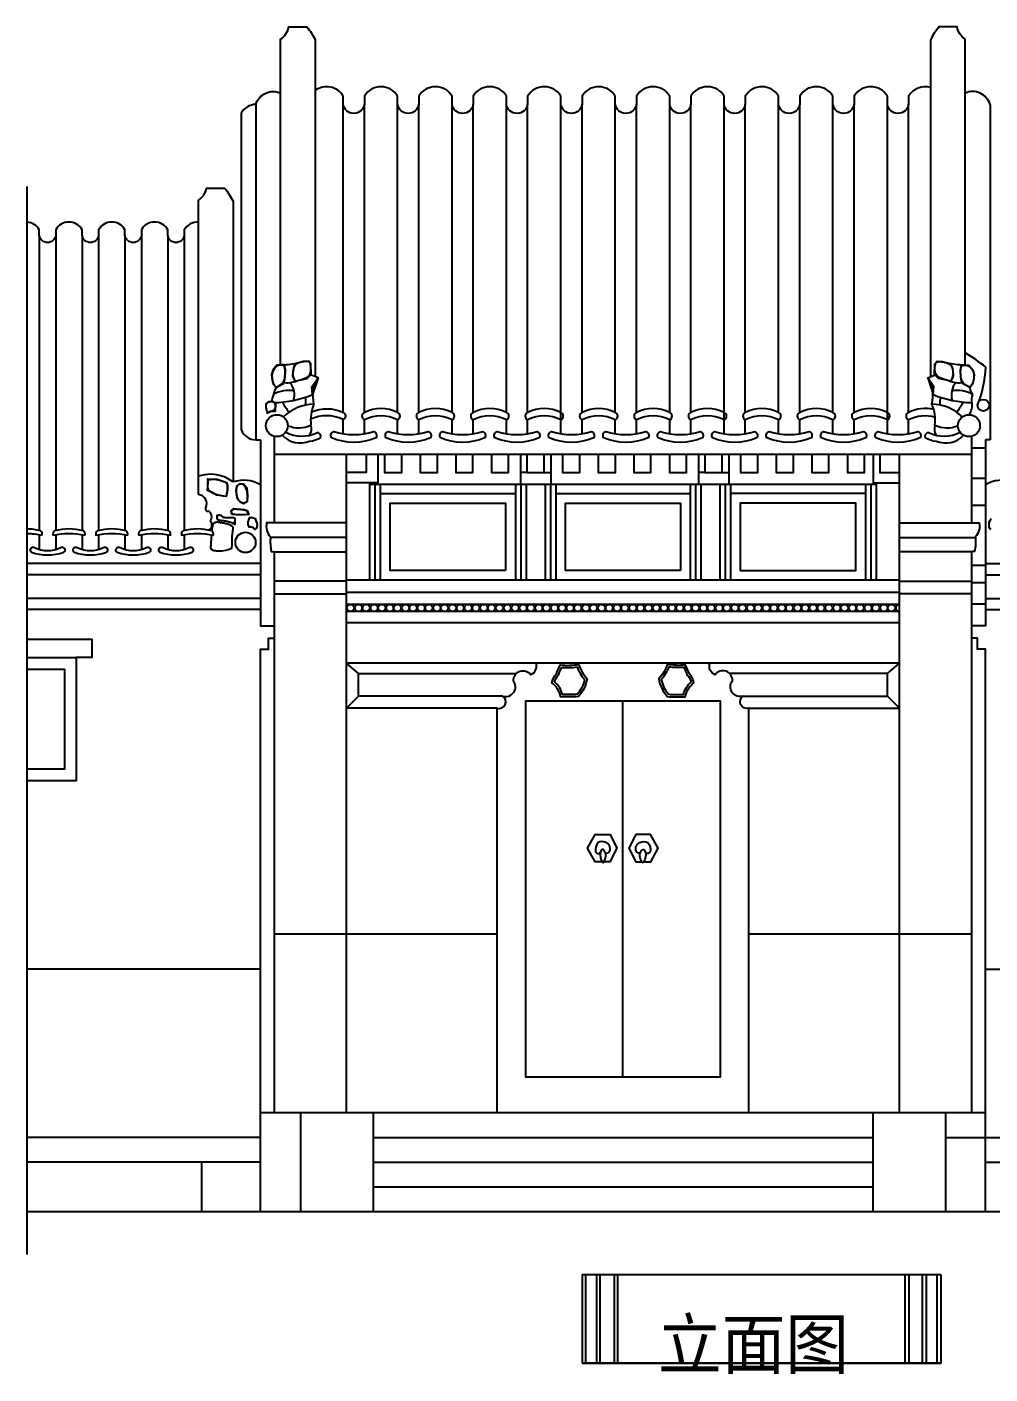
# Model space of a CAD drawing. Header units: metres. Extents: x 261 to 8466, y 7667 to 23492.
# Drawn here: x 290 to 5203, y 16623 to 23492 of the extents above; entities that cross this region are included whole.
import ezdxf

# ---------------------------------------------------------------- set-up
doc = ezdxf.new("R2010")
doc.units = ezdxf.units.M
for name, color, linetype in [('2', 2, 'Continuous'), ('3', 3, 'Continuous'), ('4', 4, 'Continuous'), ('7', 7, 'Continuous'), ('BH', 3, 'Continuous')]:
    doc.layers.add(name, color=color, linetype=linetype)

msp = doc.modelspace()

# ---------------------------------------------------------------- hatches: boundary and pattern name
at = {"layer": 'BH'}
h = msp.add_hatch(dxfattribs=at)
h.set_pattern_fill('AR-BRSTD', scale=32)
h.paths.add_polyline_path([(8370.31, 18688.28), (5178.72, 18688.28), (5178.72, 17829.88), (8370.31, 17829.88)])
h.paths.add_polyline_path([(5108.32, 18867.88), (4740.32, 18867.88), (4740.32, 17955.88), (5108.32, 17955.88)])
h.paths.add_polyline_path([(4740.32, 18867.88), (3971.52, 18867.88), (3971.52, 17955.88), (4740.32, 17955.88)])
h.paths.add_polyline_path([(2688.32, 18867.88), (1919.52, 18867.88), (1919.52, 17955.88), (2688.32, 17955.88)])
h.paths.add_polyline_path([(1919.52, 18867.88), (1551.52, 18867.88), (1551.52, 17955.88), (1919.52, 17955.88)])
h = msp.add_hatch(dxfattribs=at)
h.set_pattern_fill('AR-BRSTD', scale=32)
h.paths.add_polyline_path([(289.77, 18688.28), (289.77, 17829.88), (1481.12, 17829.88), (1481.12, 18688.28)])

# ---------------------------------------------------------------- linework, layer by layer
at = {"layer": '2'}
msp.add_line((289.77, 17451.88), (8450.31, 17451.88), dxfattribs=at)
at = {"layer": '3'}
for p, q in [((1457.12, 23097.76), (1457.12, 21386.76)), ((1902.96, 21526.05), (1902.96, 23099.16)), ((2010.96, 21526.05), (2010.96, 23099.16)), ((2180.56, 21526.05), (2180.56, 23099.16)), ((2288.56, 21526.05), (2288.56, 23099.16)), ((2458.16, 21526.05), (2458.16, 23099.16)), ((2566.16, 21526.05), (2566.16, 23099.16)), ((2735.76, 21526.05), (2735.76, 23099.16)), ((2843.76, 21526.05), (2843.76, 23099.16)), ((3013.36, 21418.05), (3013.36, 23099.16)), ((3121.36, 21526.05), (3121.36, 23099.16)), ((3290.96, 21526.05), (3290.96, 23099.16)), ((3398.96, 21526.05), (3398.96, 23099.16)), ((3568.56, 21526.05), (3568.56, 23099.16)), ((3676.56, 21526.05), (3676.56, 23099.16)), ((3846.16, 21418.05), (3846.16, 23099.16)), ((3954.16, 21526.05), (3954.16, 23099.16)), ((4123.76, 21526.05), (4123.76, 23099.16)), ((4231.76, 21526.05), (4231.76, 23099.16)), ((4401.36, 21526.05), (4401.36, 23099.16)), ((4509.36, 21526.05), (4509.36, 23099.16)), ((4678.96, 21418.05), (4678.96, 23099.16)), ((4786.96, 21526.05), (4786.96, 23099.16)), ((5202.72, 23097.76), (5202.72, 21386.76)), ((289.77, 22678), (289.77, 17232.75)), ((352.96, 22429.28), (352.96, 20924.03)), ((436.96, 22429.28), (436.96, 20924.03)), ((436.96, 22429.28), (436.96, 20924.03)), ((571.36, 22429.28), (571.36, 20924.03)), ((655.36, 22429.28), (655.36, 20924.03)), ((655.36, 22429.28), (655.36, 20924.03)), ((789.76, 22429.28), (789.76, 20924.03)), ((873.76, 22429.28), (873.76, 20924.03)), ((1008.16, 22429.28), (1008.16, 20924.03)), ((1092.16, 22429.28), (1092.16, 20924.03)), ((1902.96, 21418.05), (1902.96, 21490.05)), ((2010.96, 21418.05), (2010.96, 21490.05)), ((2180.56, 21418.05), (2180.56, 21490.05)), ((2288.56, 21418.05), (2288.56, 21490.05)), ((2458.16, 21418.05), (2458.16, 21490.05)), ((2566.16, 21418.05), (2566.16, 21490.05)), ((2735.76, 21418.05), (2735.76, 21490.05)), ((2843.76, 21418.05), (2843.76, 21490.05)), ((3121.36, 21418.05), (3121.36, 21490.05)), ((3290.96, 21418.05), (3290.96, 21490.05)), ((3398.96, 21418.05), (3398.96, 21490.05)), ((3568.56, 21418.05), (3568.56, 21490.05)), ((3676.56, 21418.05), (3676.56, 21490.05)), ((3954.16, 21418.05), (3954.16, 21490.05)), ((4123.76, 21418.05), (4123.76, 21490.05)), ((4231.76, 21418.05), (4231.76, 21490.05)), ((4401.36, 21418.05), (4401.36, 21490.05)), ((4509.36, 21418.05), (4509.36, 21490.05)), ((4786.96, 21418.05), (4786.96, 21490.05)), ((5108.32, 21346.03), (5178.72, 21346.03)), ((2064.86, 21159.08), (2064.86, 20671.08)), ((2840.32, 21219.88), (2806.88, 21219.88)), ((2808.62, 21159.08), (2808.62, 20671.08)), ((2928.32, 21219.88), (2961.76, 21219.88)), ((2960.03, 21159.08), (2960.03, 20671.08)), ((3699.82, 21159.08), (3699.82, 20671.08)), ((3748.32, 21219.88), (3714.88, 21219.88)), ((3836.32, 21219.88), (3869.76, 21219.88)), ((3851.23, 21159.08), (3851.23, 20671.08)), ((4594.99, 21159.08), (4594.99, 20671.08)), ((5108.32, 21191.37), (5178.72, 21191.37)), ((5108.32, 21053.59), (5178.72, 21053.59)), ((352.96, 20903.05), (352.96, 20828.07)), ((436.96, 20903.05), (436.96, 20828.07)), ((436.96, 20903.05), (436.96, 20828.07)), ((571.36, 20903.05), (571.36, 20828.07)), ((655.36, 20903.05), (655.36, 20828.07)), ((655.36, 20903.05), (655.36, 20828.07)), ((789.76, 20903.05), (789.76, 20828.07)), ((873.76, 20903.05), (873.76, 20828.07)), ((1008.16, 20903.05), (1008.16, 20828.07)), ((1092.16, 20903.05), (1092.16, 20828.07)), ((1919.52, 20889.3), (1531.73, 20889.3)), ((4740.32, 20889.3), (5128.11, 20889.3)), ((5108.32, 20747.1), (5178.72, 20747.1)), ((5108.32, 20659.93), (5178.72, 20659.93)), ((1481.12, 20578.38), (289.77, 20578.38)), ((4740.32, 20547.88), (1919.52, 20547.88)), ((5108.32, 20550.27), (5178.72, 20550.27)), ((5178.72, 20578.38), (8374.88, 20578.38)), ((4740.32, 20511.08), (1919.52, 20511.08)), ((1980.32, 20195.67), (1919.52, 20247.88)), ((4679.52, 20195.67), (4740.32, 20247.88)), ((1980.32, 20080.47), (1919.52, 20019.08)), ((4679.52, 20080.47), (4740.32, 20019.08)), ((3329.92, 18135.88), (3329.92, 20055.88)), ((2055.52, 17829.88), (4604.32, 17829.88)), ((4974.72, 17829.88), (5178.72, 17829.88)), ((1481.12, 17703.88), (289.77, 17703.88)), ((2055.52, 17703.88), (4604.32, 17703.88)), ((5178.72, 17703.88), (8450.31, 17703.88)), ((2055.52, 17577.88), (4604.32, 17577.88)), ((3121.98, 17130.53), (4950.79, 17130.53)), ((3121.98, 17130.53), (3121.98, 16678.12)), ((3121.98, 17130.53), (3121.98, 16678.12)), ((3140.7, 16678.12), (3140.7, 17130.53)), ((3140.7, 16678.12), (3140.7, 17130.53)), ((3195.28, 17130.53), (3195.28, 16678.12)), ((3195.28, 17130.53), (3195.28, 16678.12)), ((3214, 16678.12), (3214, 17130.53)), ((3214, 16678.12), (3214, 17130.53)), ((3284.67, 17130.53), (3284.67, 16678.12)), ((3284.67, 17130.53), (3284.67, 16678.12)), ((3303.39, 16678.12), (3303.39, 17130.53)), ((3303.39, 16678.12), (3303.39, 17130.53)), ((4769.37, 16678.12), (4769.37, 17130.53)), ((4769.37, 16678.12), (4769.37, 17130.53)), ((4788.09, 17130.53), (4788.09, 16678.12)), ((4788.09, 17130.53), (4788.09, 16678.12)), ((4858.76, 16678.12), (4858.76, 17130.53)), ((4858.76, 16678.12), (4858.76, 17130.53)), ((4877.48, 17130.53), (4877.48, 16678.12)), ((4877.48, 17130.53), (4877.48, 16678.12)), ((4932.07, 16678.12), (4932.07, 17130.53)), ((4932.07, 16678.12), (4932.07, 17130.53)), ((4950.79, 17130.53), (4950.79, 16678.12)), ((4950.79, 17130.53), (4950.79, 16678.12)), ((3121.98, 16678.12), (3140.7, 16678.12)), ((3121.98, 16678.12), (3140.7, 16678.12)), ((4950.79, 16678.12), (4932.07, 16678.12)), ((4950.79, 16678.12), (4932.07, 16678.12))]:
    msp.add_line(p, q, dxfattribs=at)
for points in [[(1657.4, 21685.83), (1657.4, 21685.83), (1678.35, 21691.03), (1694.99, 21695.94), (1707.87, 21700.67), (1717.52, 21705.29), (1724.49, 21709.91), (1729.33, 21714.62), (1732.57, 21719.5), (1734.75, 21724.66), (1736.35, 21730.13), (1737.48, 21735.84), (1738.18, 21741.66), (1738.52, 21747.47), (1738.52, 21753.13), (1738.24, 21758.52), (1737.72, 21763.51), (1737.01, 21767.99), (1736.14, 21771.85), (1735.1, 21775.12), (1733.89, 21777.84), (1732.5, 21780.08), (1730.9, 21781.89), (1729.1, 21783.31), (1727.07, 21784.4), (1724.8, 21785.22), (1722.29, 21785.8), (1719.54, 21786.18), (1716.56, 21786.36), (1713.36, 21786.34), (1709.95, 21786.16), (1706.33, 21785.81), (1702.52, 21785.32), (1698.53, 21784.69), (1694.38, 21783.93), (1690.12, 21783.05), (1685.84, 21782.04), (1681.62, 21780.91), (1677.51, 21779.66), (1673.61, 21778.28), (1669.97, 21776.77), (1666.69, 21775.15), (1663.81, 21773.4), (1661.31, 21771.52), (1659.16, 21769.53), (1657.3, 21767.43), (1655.71, 21765.21), (1654.34, 21762.88), (1653.15, 21760.45), (1652.09, 21757.92), (1651.15, 21755.28), (1650.29, 21752.54), (1649.52, 21749.67), (1648.83, 21746.67), (1648.2, 21743.53), (1647.64, 21740.23), (1647.12, 21736.77), (1646.66, 21733.14), (1646.25, 21729.3), (1646.04, 21725.13), (1646.17, 21720.51), (1646.8, 21715.3), (1648.09, 21709.36), (1650.18, 21702.56), (1653.23, 21694.76), (1657.4, 21685.83), (1719.5, 21700.14), (1740.19, 21720.81), (1738.6, 21774.88), (1727.46, 21787.6), (1700.39, 21786.01), (1662.18, 21776.47), (1651.03, 21758.98), (1646.26, 21735.13), (1644.66, 21711.27), (1657.4, 21685.83)], [(5002.44, 21685.83), (5002.44, 21685.83), (4981.49, 21691.03), (4964.85, 21695.94), (4951.98, 21700.67), (4942.32, 21705.29), (4935.35, 21709.91), (4930.52, 21714.62), (4927.28, 21719.5), (4925.09, 21724.66), (4923.5, 21730.13), (4922.37, 21735.84), (4921.66, 21741.66), (4921.33, 21747.47), (4921.32, 21753.13), (4921.6, 21758.52), (4922.12, 21763.51), (4922.84, 21767.99), (4923.71, 21771.85), (4924.74, 21775.12), (4925.95, 21777.84), (4927.35, 21780.08), (4928.94, 21781.89), (4930.75, 21783.31), (4932.78, 21784.4), (4935.04, 21785.22), (4937.55, 21785.8), (4940.3, 21786.18), (4943.28, 21786.36), (4946.49, 21786.34), (4949.9, 21786.16), (4953.51, 21785.81), (4957.32, 21785.32), (4961.31, 21784.69), (4965.47, 21783.93), (4969.72, 21783.05), (4974, 21782.04), (4978.23, 21780.91), (4982.33, 21779.66), (4986.24, 21778.28), (4989.87, 21776.77), (4993.16, 21775.15), (4996.04, 21773.4), (4998.53, 21771.52), (5000.69, 21769.53), (5002.54, 21767.43), (5004.13, 21765.21), (5005.51, 21762.88), (5006.7, 21760.45), (5007.75, 21757.92), (5008.7, 21755.28), (5009.55, 21752.54), (5010.32, 21749.67), (5011.02, 21746.67), (5011.64, 21743.53), (5012.21, 21740.23), (5012.72, 21736.77), (5013.19, 21733.14), (5013.59, 21729.3), (5013.81, 21725.13), (5013.67, 21720.51), (5013.04, 21715.3), (5011.76, 21709.36), (5009.66, 21702.56), (5006.61, 21694.76), (5002.44, 21685.83), (4940.35, 21700.14), (4919.65, 21720.81), (4921.24, 21774.88), (4932.39, 21787.6), (4959.46, 21786.01), (4997.67, 21776.47), (5008.81, 21758.98), (5013.59, 21735.13), (5015.18, 21711.27), (5002.44, 21685.83)], [(1560.28, 21654.03), (1560.28, 21654.03), (1574.05, 21662.05), (1584.61, 21669.47), (1592.4, 21676.34), (1597.88, 21682.73), (1601.48, 21688.71), (1603.66, 21694.33), (1604.86, 21699.67), (1605.52, 21704.78), (1606.03, 21709.72), (1606.44, 21714.5), (1606.77, 21719.13), (1607, 21723.61), (1607.14, 21727.95), (1607.19, 21732.16), (1607.13, 21736.22), (1606.98, 21740.16), (1606.73, 21743.97), (1606.37, 21747.62), (1605.9, 21751.06), (1605.29, 21754.28), (1604.55, 21757.21), (1603.66, 21759.84), (1602.62, 21762.12), (1601.41, 21764.02), (1600.03, 21765.5), (1598.49, 21766.62), (1596.79, 21767.41), (1594.94, 21767.92), (1592.96, 21768.22), (1590.85, 21768.34), (1588.62, 21768.33), (1586.29, 21768.26), (1583.85, 21768.14), (1581.33, 21767.95), (1578.74, 21767.65), (1576.1, 21767.2), (1573.43, 21766.54), (1570.73, 21765.65), (1568.02, 21764.47), (1565.32, 21762.96), (1562.65, 21761.09), (1560.03, 21758.9), (1557.49, 21756.43), (1555.04, 21753.75), (1552.72, 21750.88), (1550.55, 21747.9), (1548.55, 21744.84), (1546.75, 21741.75), (1545.17, 21738.68), (1543.8, 21735.63), (1542.64, 21732.58), (1541.67, 21729.53), (1540.89, 21726.46), (1540.29, 21723.38), (1539.86, 21720.26), (1539.58, 21717.1), (1539.46, 21713.9), (1539.47, 21710.65), (1539.61, 21707.35), (1539.87, 21704.02), (1540.23, 21700.65), (1540.68, 21697.24), (1541.23, 21693.8), (1541.84, 21690.34), (1542.54, 21686.83), (1543.43, 21683.21), (1544.65, 21679.38), (1546.33, 21675.26), (1548.6, 21670.75), (1551.6, 21665.77), (1555.45, 21660.23), (1560.28, 21654.03), (1601.68, 21676.29), (1606.45, 21706.5), (1608.05, 21741.49), (1603.27, 21768.52), (1587.35, 21768.52), (1565.06, 21766.93), (1544.36, 21741.49), (1537.99, 21717.63), (1541.18, 21690.6), (1545.95, 21671.52), (1560.28, 21654.03)], [(1775.22, 21703.32), (1732.57, 21719.5)], [(4884.62, 21703.32), (4927.28, 21719.5)], [(5099.56, 21654.03), (5099.56, 21654.03), (5085.79, 21662.05), (5075.24, 21669.47), (5067.44, 21676.34), (5061.97, 21682.73), (5058.36, 21688.71), (5056.18, 21694.33), (5054.99, 21699.67), (5054.32, 21704.78), (5053.82, 21709.72), (5053.4, 21714.5), (5053.08, 21719.13), (5052.84, 21723.61), (5052.7, 21727.95), (5052.66, 21732.16), (5052.71, 21736.22), (5052.86, 21740.16), (5053.11, 21743.97), (5053.47, 21747.62), (5053.95, 21751.06), (5054.55, 21754.28), (5055.29, 21757.21), (5056.18, 21759.84), (5057.22, 21762.12), (5058.43, 21764.02), (5059.81, 21765.5), (5061.36, 21766.62), (5063.06, 21767.41), (5064.9, 21767.92), (5066.88, 21768.22), (5068.99, 21768.34), (5071.22, 21768.33), (5073.56, 21768.26), (5075.99, 21768.14), (5078.51, 21767.95), (5081.1, 21767.65), (5083.74, 21767.2), (5086.42, 21766.54), (5089.12, 21765.65), (5091.82, 21764.47), (5094.52, 21762.96), (5097.19, 21761.09), (5099.81, 21758.9), (5102.36, 21756.43), (5104.8, 21753.75), (5107.13, 21750.88), (5109.3, 21747.9), (5111.3, 21744.84), (5113.1, 21741.75), (5114.68, 21738.68), (5116.04, 21735.63), (5117.21, 21732.58), (5118.17, 21729.53), (5118.95, 21726.46), (5119.55, 21723.38), (5119.99, 21720.26), (5120.26, 21717.1), (5120.39, 21713.9), (5120.38, 21710.65), (5120.24, 21707.35), (5119.98, 21704.02), (5119.62, 21700.65), (5119.16, 21697.24), (5118.62, 21693.8), (5118.01, 21690.34), (5117.31, 21686.83), (5116.41, 21683.21), (5115.19, 21679.38), (5113.51, 21675.26), (5111.24, 21670.75), (5108.25, 21665.77), (5104.4, 21660.23), (5099.56, 21654.03), (5058.17, 21676.29), (5053.39, 21706.5), (5051.8, 21741.49), (5056.58, 21768.52), (5072.5, 21768.52), (5094.79, 21766.93), (5115.48, 21741.49), (5121.85, 21717.63), (5118.67, 21690.6), (5113.89, 21671.52), (5099.56, 21654.03)], [(1753.66, 21568.6), (1753.66, 21568.6), (1751.25, 21586.52), (1749.56, 21603.77), (1748.97, 21620.53), (1749.84, 21636.99), (1752.53, 21653.31), (1757.42, 21669.69), (1764.86, 21686.3), (1775.22, 21703.32), (1746.56, 21617.45), (1743.38, 21657.21), (1775.22, 21703.32)], [(4906.18, 21568.6), (4906.18, 21568.6), (4908.6, 21586.52), (4910.29, 21603.77), (4910.88, 21620.53), (4910.01, 21636.99), (4907.31, 21653.31), (4902.43, 21669.69), (4894.98, 21686.3), (4884.62, 21703.32), (4913.28, 21617.45), (4916.47, 21657.21), (4884.62, 21703.32)], [(1515.7, 21523.63), (1515.7, 21523.63), (1521.52, 21526.79), (1527, 21529.24), (1532.12, 21531.17), (1536.83, 21532.77), (1541.11, 21534.22), (1544.92, 21535.7), (1548.23, 21537.41), (1550.99, 21539.53), (1553.2, 21542.19), (1554.89, 21545.32), (1556.09, 21548.78), (1556.87, 21552.45), (1557.25, 21556.19), (1557.3, 21559.88), (1557.06, 21563.38), (1556.57, 21566.56), (1555.87, 21569.33), (1554.97, 21571.68), (1553.87, 21573.66), (1552.55, 21575.31), (1551.03, 21576.66), (1549.29, 21577.74), (1547.33, 21578.61), (1545.16, 21579.28), (1542.76, 21579.81), (1540.2, 21580.17), (1537.51, 21580.39), (1534.74, 21580.44), (1531.95, 21580.34), (1529.19, 21580.07), (1526.49, 21579.63), (1523.93, 21579.02), (1521.53, 21578.24), (1519.31, 21577.29), (1517.28, 21576.19), (1515.44, 21574.94), (1513.8, 21573.56), (1512.36, 21572.05), (1511.14, 21570.42), (1510.13, 21568.68), (1509.34, 21566.84), (1508.78, 21564.86), (1508.43, 21562.7), (1508.29, 21560.33), (1508.35, 21557.72), (1508.62, 21554.82), (1509.08, 21551.59), (1509.73, 21548.01), (1510.56, 21544.07), (1511.5, 21539.95), (1512.49, 21535.87), (1513.46, 21532.04), (1514.34, 21528.69), (1515.05, 21526.02), (1515.53, 21524.26), (1515.7, 21523.63), (1531.62, 21533.17), (1557.1, 21533.17), (1558.69, 21571.33), (1547.54, 21580.87), (1522.07, 21580.87), (1507.74, 21569.74), (1507.74, 21552.25), (1515.7, 21523.63), (1515.7, 21523.63)], [(2019.52, 21312.68), (2019.52, 21219.88), (1919.52, 21219.88)], [(2113.92, 21312.68), (2113.92, 21219.88), (2201.92, 21219.88), (2201.92, 21312.68)], [(2295.52, 21312.68), (2295.52, 21219.88), (2383.52, 21219.88), (2383.52, 21312.68)], [(2477.12, 21312.68), (2477.12, 21219.88), (2565.12, 21219.88), (2565.12, 21312.68)], [(2658.72, 21312.68), (2658.72, 21219.88), (2746.72, 21219.88), (2746.72, 21312.68)], [(2840.32, 21312.68), (2840.32, 21219.88), (2928.32, 21219.88), (2928.32, 21312.68)], [(3021.92, 21312.68), (3021.92, 21219.88), (3109.92, 21219.88), (3109.92, 21312.68)], [(3203.52, 21312.68), (3203.52, 21219.88), (3291.52, 21219.88), (3291.52, 21312.68)], [(3385.12, 21312.68), (3385.12, 21219.88), (3473.12, 21219.88), (3473.12, 21312.68)], [(3566.72, 21312.68), (3566.72, 21219.88), (3654.72, 21219.88), (3654.72, 21312.68)], [(3748.32, 21312.68), (3748.32, 21219.88), (3836.32, 21219.88), (3836.32, 21312.68)], [(3929.92, 21312.68), (3929.92, 21219.88), (4017.92, 21219.88), (4017.92, 21312.68)], [(4111.52, 21312.68), (4111.52, 21219.88), (4199.52, 21219.88), (4199.52, 21312.68)], [(4293.12, 21312.68), (4293.12, 21219.88), (4381.12, 21219.88), (4381.12, 21312.68)], [(4474.72, 21312.68), (4474.72, 21219.88), (4562.72, 21219.88), (4562.72, 21312.68)], [(4640.32, 21312.68), (4640.32, 21219.88), (4740.32, 21219.88)], [(1305.98, 21097.56), (1305.98, 21097.56), (1290.05, 21099.97), (1277.12, 21102.38), (1266.75, 21104.74), (1258.53, 21107.07), (1252.05, 21109.33), (1246.89, 21111.51), (1242.62, 21113.59), (1238.84, 21115.57), (1235.2, 21117.43), (1231.67, 21119.24), (1228.31, 21121.06), (1225.16, 21122.96), (1222.29, 21125.01), (1219.75, 21127.28), (1217.57, 21129.85), (1215.83, 21132.77), (1214.54, 21136.09), (1213.67, 21139.76), (1213.13, 21143.67), (1212.87, 21147.75), (1212.81, 21151.91), (1212.88, 21156.05), (1213.01, 21160.09), (1213.14, 21163.95), (1213.22, 21167.54), (1213.33, 21170.84), (1213.58, 21173.84), (1214.08, 21176.55), (1214.93, 21178.93), (1216.24, 21180.99), (1218.12, 21182.72), (1220.67, 21184.11), (1223.97, 21185.14), (1227.91, 21185.86), (1232.35, 21186.27), (1237.16, 21186.42), (1242.19, 21186.33), (1247.32, 21186.03), (1252.39, 21185.55), (1257.27, 21184.91), (1261.85, 21184.15), (1266.14, 21183.28), (1270.14, 21182.33), (1273.89, 21181.32), (1277.41, 21180.27), (1280.73, 21179.2), (1283.88, 21178.15), (1286.87, 21177.12), (1289.73, 21176.13), (1292.46, 21175.17), (1295.03, 21174.21), (1297.44, 21173.22), (1299.67, 21172.18), (1301.71, 21171.07), (1303.55, 21169.86), (1305.17, 21168.52), (1306.58, 21167.03), (1307.77, 21165.37), (1308.78, 21163.53), (1309.61, 21161.49), (1310.3, 21159.24), (1310.85, 21156.76), (1311.29, 21154.03), (1311.63, 21151.05), (1311.88, 21147.74), (1312, 21143.94), (1311.9, 21139.39), (1311.53, 21133.88), (1310.82, 21127.17), (1309.7, 21119.03), (1308.11, 21109.24), (1305.98, 21097.56), (1259.16, 21104.01), (1238.17, 21116.91), (1210.72, 21128.2), (1213.95, 21166.9), (1212.33, 21187.87), (1260.77, 21186.26), (1288.22, 21176.58), (1307.59, 21170.13), (1312.44, 21154), (1312.44, 21131.42), (1305.98, 21097.56)], [(1414.16, 21073.37), (1414.16, 21073.37), (1414.62, 21083.74), (1414.78, 21093.12), (1414.67, 21101.59), (1414.29, 21109.22), (1413.66, 21116.08), (1412.8, 21122.24), (1411.7, 21127.78), (1410.39, 21132.77), (1408.88, 21137.27), (1407.19, 21141.31), (1405.33, 21144.91), (1403.33, 21148.09), (1401.2, 21150.86), (1398.96, 21153.25), (1396.64, 21155.28), (1394.25, 21156.96), (1391.8, 21158.31), (1389.33, 21159.35), (1386.84, 21160.09), (1384.36, 21160.55), (1381.9, 21160.75), (1379.49, 21160.7), (1377.14, 21160.42), (1374.87, 21159.92), (1372.7, 21159.21), (1370.64, 21158.31), (1368.71, 21157.21), (1366.9, 21155.92), (1365.23, 21154.44), (1363.71, 21152.77), (1362.34, 21150.92), (1361.15, 21148.9), (1360.12, 21146.69), (1359.27, 21144.33), (1358.57, 21141.82), (1358.02, 21139.19), (1357.61, 21136.44), (1357.32, 21133.59), (1357.16, 21130.66), (1357.11, 21127.66), (1357.16, 21124.62), (1357.3, 21121.54), (1357.52, 21118.46), (1357.82, 21115.4), (1358.17, 21112.37), (1358.58, 21109.41), (1359.04, 21106.52), (1359.53, 21103.74), (1360.05, 21101.08), (1360.61, 21098.54), (1361.21, 21096.1), (1361.89, 21093.76), (1362.63, 21091.51), (1363.47, 21089.34), (1364.4, 21087.24), (1365.45, 21085.19), (1366.63, 21083.2), (1367.94, 21081.26), (1369.4, 21079.37), (1371.02, 21077.52), (1372.81, 21075.71), (1374.78, 21073.95), (1376.94, 21072.23), (1379.31, 21070.55), (1381.91, 21068.93), (1384.81, 21067.53), (1388.13, 21066.51), (1391.94, 21066.06), (1396.36, 21066.35), (1401.47, 21067.54), (1407.37, 21069.82), (1414.16, 21073.37), (1415.77, 21102.4), (1412.54, 21137.88), (1394.78, 21160.45), (1373.79, 21162.07), (1359.26, 21150.78), (1356.03, 21128.2), (1359.26, 21102.4), (1364.11, 21084.66), (1377.02, 21070.14), (1394.78, 21062.08), (1414.16, 21073.37)], [(1422.23, 21005.64), (1422.23, 21005.64), (1399.92, 21005.15), (1382.23, 21004.89), (1368.57, 21004.86), (1358.34, 21005.08), (1350.94, 21005.55), (1345.77, 21006.26), (1342.24, 21007.23), (1339.75, 21008.46), (1337.8, 21009.94), (1336.26, 21011.64), (1335.12, 21013.51), (1334.35, 21015.5), (1333.93, 21017.55), (1333.83, 21019.63), (1334.03, 21021.67), (1334.5, 21023.64), (1335.23, 21025.49), (1336.2, 21027.21), (1337.4, 21028.77), (1338.81, 21030.16), (1340.42, 21031.38), (1342.22, 21032.41), (1344.2, 21033.24), (1346.34, 21033.86), (1348.64, 21034.25), (1351.08, 21034.45), (1353.67, 21034.49), (1356.4, 21034.4), (1359.27, 21034.2), (1362.28, 21033.93), (1365.41, 21033.63), (1368.68, 21033.32), (1372.07, 21033.03), (1375.55, 21032.75), (1379.09, 21032.46), (1382.66, 21032.16), (1386.22, 21031.83), (1389.74, 21031.45), (1393.19, 21031.01), (1396.53, 21030.5), (1399.75, 21029.87), (1402.88, 21028.94), (1405.95, 21027.51), (1409.03, 21025.37), (1412.15, 21022.33), (1415.36, 21018.16), (1418.7, 21012.66), (1422.23, 21005.64), (1356.03, 21004.02), (1335.04, 21005.64), (1331.81, 21024.99), (1344.73, 21036.28), (1367.33, 21033.05), (1398.01, 21031.44), (1412.54, 21026.6), (1422.23, 21005.64)], [(1233.99, 20921.57), (1234.5, 20927.26), (1235.24, 20933.99), (1236.13, 20940.28), (1237.22, 20946.07), (1238.57, 20951.29), (1240.22, 20955.88), (1242.22, 20959.77), (1244.62, 20962.9), (1247.47, 20965.22), (1250.74, 20966.81), (1254.4, 20967.75), (1258.42, 20968.14), (1262.76, 20968.08), (1267.41, 20967.66), (1272.31, 20966.98), (1277.45, 20966.13), (1282.79, 20965.18), (1288.24, 20964.16), (1293.74, 20963.08), (1299.18, 20961.93), (1304.51, 20960.71), (1309.62, 20959.44), (1314.44, 20958.1), (1318.9, 20956.72), (1322.91, 20955.28), (1326.48, 20953.78), (1329.61, 20952.2), (1332.32, 20950.54), (1334.61, 20948.77), (1336.49, 20946.89), (1337.98, 20944.89), (1339.08, 20942.74), (1339.81, 20940.45), (1340.21, 20938.02), (1340.33, 20935.47), (1340.22, 20932.8), (1339.94, 20930.03), (1339.53, 20927.17), (1339.05, 20924.24), (1338.54, 20921.24), (1338.05, 20918.19), (1337.59, 20915.1), (1337.15, 20911.97), (1336.76, 20908.81), (1336.4, 20905.62), (1336.08, 20902.42), (1335.81, 20899.2), (1335.58, 20895.97), (1335.4, 20892.75), (1335.27, 20889.5), (1335.17, 20886.21), (1335.11, 20882.85), (1335.07, 20879.42), (1335.05, 20875.88), (1335.04, 20872.23), (1335.04, 20868.42), (1335.04, 20864.46), (1334.99, 20860.33), (1334.87, 20856.01), (1334.64, 20851.51), (1334.25, 20846.81), (1333.68, 20841.91), (1332.88, 20836.8), (1331.81, 20831.47)], [(1350.08, 20985.85), (1350.08, 20985.85), (1349.78, 20975.94), (1348.95, 20968.76), (1347.69, 20963.93), (1346.08, 20961.03), (1344.22, 20959.67), (1342.21, 20959.45), (1340.12, 20959.96), (1338.07, 20960.81), (1336.12, 20961.66), (1334.27, 20962.45), (1332.49, 20963.19), (1330.77, 20963.89), (1329.09, 20964.55), (1327.42, 20965.18), (1325.74, 20965.79), (1324.03, 20966.39), (1322.27, 20966.97), (1320.47, 20967.54), (1318.61, 20968.1), (1316.7, 20968.65), (1314.75, 20969.17), (1312.75, 20969.68), (1310.7, 20970.17), (1308.61, 20970.63), (1306.48, 20971.07), (1304.31, 20971.48), (1302.13, 20971.86), (1299.94, 20972.22), (1297.75, 20972.55), (1295.58, 20972.86), (1293.44, 20973.14), (1291.34, 20973.4), (1289.29, 20973.63), (1287.28, 20973.84), (1285.33, 20974.04), (1283.42, 20974.24), (1281.55, 20974.44), (1279.73, 20974.66), (1277.94, 20974.89), (1276.19, 20975.15), (1274.48, 20975.44), (1272.82, 20975.78), (1271.23, 20976.16), (1269.72, 20976.59), (1268.31, 20977.08), (1267.01, 20977.63), (1265.85, 20978.24), (1264.83, 20978.93), (1263.98, 20979.7), (1263.27, 20980.53), (1262.69, 20981.44), (1262.21, 20982.4), (1261.83, 20983.42), (1261.52, 20984.5), (1261.27, 20985.61), (1261.05, 20986.77), (1260.85, 20987.96), (1260.67, 20989.17), (1260.52, 20990.39), (1260.39, 20991.6), (1260.29, 20992.79), (1260.23, 20993.95), (1260.2, 20995.05), (1260.22, 20996.09), (1260.27, 20997.05), (1260.38, 20997.94), (1260.56, 20998.76), (1260.8, 20999.5), (1261.13, 21000.18), (1261.55, 21000.78), (1262.08, 21001.33), (1262.71, 21001.81), (1263.46, 21002.23), (1264.32, 21002.59), (1265.26, 21002.89), (1266.28, 21003.14), (1267.35, 21003.34), (1268.46, 21003.49), (1269.6, 21003.6), (1270.74, 21003.65), (1271.88, 21003.66), (1273, 21003.63), (1274.1, 21003.55), (1275.17, 21003.42), (1276.19, 21003.24), (1277.17, 21003), (1278.1, 21002.71), (1278.96, 21002.36), (1279.76, 21001.95), (1280.5, 21001.49), (1281.18, 21000.98), (1281.83, 21000.44), (1282.43, 20999.86), (1283.02, 20999.26), (1283.58, 20998.65), (1284.14, 20998.03), (1284.69, 20997.4), (1285.27, 20996.79), (1285.87, 20996.18), (1286.53, 20995.59), (1287.24, 20995.02), (1288.04, 20994.48), (1288.94, 20993.98), (1289.95, 20993.51), (1291.09, 20993.08), (1292.36, 20992.69), (1293.76, 20992.35), (1295.3, 20992.04), (1296.97, 20991.78), (1298.77, 20991.55), (1300.71, 20991.36), (1302.79, 20991.2), (1305, 20991.08), (1307.32, 20990.98), (1309.7, 20990.92), (1312.12, 20990.87), (1314.54, 20990.83), (1316.92, 20990.8), (1319.24, 20990.77), (1321.45, 20990.74), (1323.53, 20990.7), (1325.47, 20990.65), (1327.3, 20990.61), (1329.02, 20990.55), (1330.63, 20990.5), (1332.15, 20990.45), (1333.58, 20990.41), (1334.93, 20990.37), (1336.21, 20990.34), (1337.43, 20990.31), (1338.59, 20990.28), (1339.7, 20990.24), (1340.76, 20990.18), (1341.77, 20990.1), (1342.75, 20990), (1343.7, 20989.86), (1344.62, 20989.68), (1345.52, 20989.45), (1346.38, 20989.14), (1347.2, 20988.74), (1347.99, 20988.23), (1348.73, 20987.59), (1349.43, 20986.8), (1350.08, 20985.85), (1350.08, 20955.41), (1336.78, 20961.5), (1324.59, 20966.48), (1309.07, 20970.91), (1290.78, 20973.67), (1275.82, 20974.78), (1263.08, 20978.1), (1260.86, 20986.4), (1259.75, 20996.92), (1261.42, 21002.45), (1270.84, 21004.11), (1279.7, 21003.01), (1284.14, 20998.03), (1288.57, 20993.04), (1301.31, 20990.83), (1322.92, 20990.83), (1335.67, 20990.28), (1343.98, 20990.28), (1348.41, 20988.62), (1350.08, 20985.85)], [(1453.14, 20929.95), (1453.14, 20929.95), (1449.4, 20933.29), (1445.68, 20935.93), (1442.04, 20937.97), (1438.54, 20939.56), (1435.23, 20940.8), (1432.16, 20941.82), (1429.39, 20942.75), (1426.96, 20943.7), (1424.92, 20944.77), (1423.24, 20945.97), (1421.89, 20947.29), (1420.82, 20948.71), (1420, 20950.21), (1419.38, 20951.78), (1418.93, 20953.39), (1418.6, 20955.04), (1418.37, 20956.71), (1418.22, 20958.39), (1418.15, 20960.09), (1418.15, 20961.81), (1418.23, 20963.54), (1418.38, 20965.28), (1418.6, 20967.03), (1418.88, 20968.78), (1419.22, 20970.55), (1419.61, 20972.31), (1420.03, 20974.06), (1420.48, 20975.77), (1420.95, 20977.44), (1421.41, 20979.06), (1421.86, 20980.6), (1422.3, 20982.07), (1422.7, 20983.44), (1423.1, 20984.71), (1423.52, 20985.87), (1424, 20986.92), (1424.57, 20987.86), (1425.26, 20988.67), (1426.09, 20989.36), (1427.1, 20989.91), (1428.3, 20990.32), (1429.69, 20990.61), (1431.22, 20990.78), (1432.86, 20990.83), (1434.58, 20990.78), (1436.36, 20990.63), (1438.15, 20990.4), (1439.93, 20990.09), (1441.68, 20989.71), (1443.37, 20989.26), (1444.99, 20988.72), (1446.55, 20988.11), (1448.02, 20987.41), (1449.4, 20986.62), (1450.68, 20985.73), (1451.85, 20984.74), (1452.9, 20983.66), (1453.84, 20982.48), (1454.69, 20981.25), (1455.46, 20979.96), (1456.17, 20978.64), (1456.82, 20977.31), (1457.44, 20975.99), (1458.04, 20974.69), (1458.62, 20973.43), (1459.19, 20972.2), (1459.74, 20971), (1460.26, 20969.82), (1460.76, 20968.65), (1461.22, 20967.48), (1461.64, 20966.29), (1462.01, 20965.1), (1462.33, 20963.87), (1462.6, 20962.62), (1462.83, 20961.35), (1463.01, 20960.04), (1463.16, 20958.72), (1463.27, 20957.36), (1463.34, 20955.98), (1463.39, 20954.58), (1463.41, 20953.15), (1463.4, 20951.69), (1463.36, 20950.22), (1463.27, 20948.73), (1463.13, 20947.22), (1462.94, 20945.7), (1462.69, 20944.17), (1462.38, 20942.63), (1461.99, 20941.09), (1461.48, 20939.54), (1460.8, 20937.98), (1459.91, 20936.41), (1458.74, 20934.83), (1457.26, 20933.22), (1455.41, 20931.6), (1453.14, 20929.95), (1443.17, 20939.91), (1422.66, 20942.13), (1417.68, 20954.86), (1418.23, 20968.69), (1422.66, 20983.08), (1424.88, 20991.38), (1440.4, 20990.83), (1453.14, 20985.85), (1458.13, 20974.23), (1462.56, 20965.37), (1463.67, 20954.86), (1463.12, 20942.68), (1459.79, 20934.38), (1453.14, 20929.95)], [(5206.7, 20985.85), (5201.72, 20974.23), (5197.28, 20965.37), (5196.18, 20954.86), (5196.73, 20942.68), (5200.05, 20934.38), (5206.7, 20929.95)], [(5203.02, 20977.31), (5202.4, 20975.99), (5201.81, 20974.69), (5201.23, 20973.43), (5200.66, 20972.2), (5200.11, 20971), (5199.58, 20969.82), (5199.09, 20968.65), (5198.63, 20967.48), (5198.21, 20966.29), (5197.84, 20965.1), (5197.52, 20963.87), (5197.24, 20962.62), (5197.02, 20961.35), (5196.83, 20960.04), (5196.69, 20958.72), (5196.58, 20957.36), (5196.5, 20955.98), (5196.45, 20954.58), (5196.43, 20953.15), (5196.44, 20951.69), (5196.49, 20950.22), (5196.58, 20948.73), (5196.72, 20947.22), (5196.91, 20945.7), (5197.16, 20944.17), (5197.47, 20942.63), (5197.86, 20941.09), (5198.37, 20939.54), (5199.04, 20937.98), (5199.94, 20936.41), (5201.1, 20934.83), (5202.59, 20933.22), (5204.44, 20931.6)], [(289.77, 20217.4), (480.99, 20217.4), (480.99, 19707.8), (289.77, 19707.8)], [(2716.06, 20080.47), (1980.32, 20080.47), (1980.32, 20195.67), (2786.64, 20195.67)], [(3943.78, 20080.47), (4679.52, 20080.47), (4679.52, 20195.67), (3873.2, 20195.67)], [(1182.72, 17451.88), (1182.72, 17703.88)], [(3121.98, 17130.53), (4950.79, 17130.53)], [(3121.98, 16678.12), (4950.79, 16678.12), (4950.79, 16678.12), (3121.98, 16678.12)]]:
    msp.add_lwpolyline(points, dxfattribs=at)
for points in [[(1741.3, 21529.79, -0.22), (1902.96, 21526.05, -0.68), (1902.96, 21490.05, 0.23), (1736.87, 21491.76, 0.23)], [(4915.88, 21540.85, 0.18), (4786.96, 21526.05, 0.68), (4786.96, 21490.05, -0.19), (4922.4, 21503.17, -0.19)], [(289.77, 20909.32, -0.05), (366.46, 20900.23, 0.35), (359.24, 20922.38, 0.06), (289.77, 20932.28, 0.06)]]:
    msp.add_lwpolyline(points, format="xyb", dxfattribs=at)
for points in [[(2180.56, 21490.05, 0.68), (2180.56, 21526.05, 0.24), (2010.96, 21526.05, 0.68), (2010.96, 21490.05, -0.24)], [(2458.16, 21490.05, 0.68), (2458.16, 21526.05, 0.24), (2288.56, 21526.05, 0.68), (2288.56, 21490.05, -0.24)], [(2735.76, 21490.05, 0.68), (2735.76, 21526.05, 0.24), (2566.16, 21526.05, 0.68), (2566.16, 21490.05, -0.24)], [(3013.36, 21490.05, 0.68), (3013.36, 21526.05, 0.24), (2843.76, 21526.05, 0.68), (2843.76, 21490.05, -0.24)], [(3290.96, 21490.05, 0.68), (3290.96, 21526.05, 0.24), (3121.36, 21526.05, 0.68), (3121.36, 21490.05, -0.24)], [(3568.56, 21490.05, 0.68), (3568.56, 21526.05, 0.24), (3398.96, 21526.05, 0.68), (3398.96, 21490.05, -0.24)], [(3846.16, 21490.05, 0.68), (3846.16, 21526.05, 0.24), (3676.56, 21526.05, 0.68), (3676.56, 21490.05, -0.24)], [(4123.76, 21490.05, 0.68), (4123.76, 21526.05, 0.24), (3954.16, 21526.05, 0.68), (3954.16, 21490.05, -0.24)], [(4401.36, 21490.05, 0.68), (4401.36, 21526.05, 0.24), (4231.76, 21526.05, 0.68), (4231.76, 21490.05, -0.24)], [(4678.96, 21490.05, 0.68), (4678.96, 21526.05, 0.24), (4509.36, 21526.05, 0.68), (4509.36, 21490.05, -0.24)], [(1843.53, 21397.44, -0.48), (1854.96, 21429.65, 0.16), (2058.96, 21429.65, -0.48), (2070.39, 21397.44, -0.21)], [(2121.13, 21397.44, -0.48), (2132.56, 21429.65, 0.16), (2336.56, 21429.65, -0.48), (2347.99, 21397.44, -0.21)], [(2398.73, 21397.44, -0.48), (2410.16, 21429.65, 0.16), (2614.16, 21429.65, -0.48), (2625.59, 21397.44, -0.21)], [(2676.33, 21397.44, -0.48), (2687.76, 21429.65, 0.16), (2891.76, 21429.65, -0.48), (2903.19, 21397.44, -0.21)], [(2953.93, 21397.44, -0.48), (2965.36, 21429.65, 0.16), (3169.36, 21429.65, -0.48), (3180.79, 21397.44, -0.21)], [(3231.53, 21397.44, -0.48), (3242.96, 21429.65, 0.16), (3446.96, 21429.65, -0.48), (3458.39, 21397.44, -0.21)], [(3509.13, 21397.44, -0.48), (3520.56, 21429.65, 0.16), (3724.56, 21429.65, -0.48), (3735.99, 21397.44, -0.21)], [(3786.73, 21397.44, -0.48), (3798.16, 21429.65, 0.16), (4002.16, 21429.65, -0.48), (4013.59, 21397.44, -0.21)], [(4064.33, 21397.44, -0.48), (4075.76, 21429.65, 0.16), (4279.76, 21429.65, -0.48), (4291.19, 21397.44, -0.21)], [(4341.93, 21397.44, -0.48), (4353.36, 21429.65, 0.16), (4557.36, 21429.65, -0.48), (4568.79, 21397.44, -0.21)], [(4619.53, 21397.44, -0.48), (4630.96, 21429.65, 0.16), (4834.96, 21429.65, -0.48), (4846.39, 21397.44, -0.21)], [(430.67, 20922.38, 0.35), (423.45, 20900.23, -0.11), (584.86, 20900.23, 0.35), (577.64, 20922.38, 0.14)], [(649.07, 20922.38, 0.35), (641.85, 20900.23, -0.11), (803.26, 20900.23, 0.35), (796.04, 20922.38, 0.14)], [(867.47, 20922.38, 0.35), (860.25, 20900.23, -0.11), (1021.66, 20900.23, 0.35), (1014.44, 20922.38, 0.14)], [(1085.87, 20922.38, 0.35), (1078.65, 20900.23, -0.11), (1240.06, 20900.23, 0.35), (1232.84, 20922.38, 0.14)], [(477.1, 20812.74, -0.18), (312.81, 20812.74, -0.94), (328.96, 20837.82, 0.24), (460.96, 20837.82, -0.94)], [(695.5, 20812.74, -0.18), (531.21, 20812.74, -0.94), (547.36, 20837.82, 0.24), (679.36, 20837.82, -0.94)], [(913.9, 20812.74, -0.18), (749.61, 20812.74, -0.94), (765.76, 20837.82, 0.24), (897.76, 20837.82, -0.94)], [(1132.3, 20812.74, -0.18), (968.01, 20812.74, -0.94), (984.16, 20837.82, 0.24), (1116.16, 20837.82, -0.94)], [(3096.12, 20228.59, 0.09), (3134.17, 20164.4, -0.12), (3097.81, 20089.23, -0.02), (3021.7, 20087.54, 0.15), (2981.11, 20152.57, -0.15), (3001.4, 20186.36, -0.07), (3018.32, 20226.06, 0.05)], [(3563.73, 20228.59, -0.09), (3525.67, 20164.4, 0.12), (3562.03, 20089.23, 0.02), (3638.14, 20087.54, -0.15), (3678.74, 20152.57, 0.15), (3658.44, 20186.36, 0.07), (3641.53, 20226.06, -0.05)]]:
    msp.add_lwpolyline(points, format="xyb", close=True, dxfattribs=at)
for points in [[(2731.64, 20720.68), (2141.84, 20720.68), (2141.84, 21063.47), (2731.64, 21063.47)], [(3622.84, 20720.68), (3037.01, 20720.68), (3037.01, 21063.47), (3622.84, 21063.47)], [(3928.21, 20720.68), (4518.01, 20720.68), (4518.01, 21063.47), (3928.21, 21063.47)]]:
    msp.add_lwpolyline(points, close=True, dxfattribs=at)
for centre, radius in [((5168.71, 21563.02), 29.35), ((1564.78, 21459.06), 55.97), ((5095.07, 21459.06), 55.97), ((1940.3, 20529.48), 18.4), ((1980.3, 20529.48), 18.4), ((2020.3, 20529.48), 18.4), ((2060.3, 20529.48), 18.4), ((2100.3, 20529.48), 18.4), ((2140.3, 20529.48), 18.4), ((2180.3, 20529.48), 18.4), ((2220.3, 20529.48), 18.4), ((2260.3, 20529.48), 18.4), ((2300.3, 20529.48), 18.4), ((2340.3, 20529.48), 18.4), ((2380.3, 20529.48), 18.4), ((2420.3, 20529.48), 18.4), ((2460.3, 20529.48), 18.4), ((2500.3, 20529.48), 18.4), ((2540.3, 20529.48), 18.4), ((2580.3, 20529.48), 18.4), ((2620.3, 20529.48), 18.4), ((2660.3, 20529.48), 18.4), ((2700.3, 20529.48), 18.4), ((2740.3, 20529.48), 18.4), ((2780.3, 20529.48), 18.4), ((2820.3, 20529.48), 18.4), ((2860.3, 20529.48), 18.4), ((2900.3, 20529.48), 18.4), ((2940.3, 20529.48), 18.4), ((2980.3, 20529.48), 18.4), ((3020.3, 20529.48), 18.4), ((3060.3, 20529.48), 18.4), ((3100.3, 20529.48), 18.4), ((3140.3, 20529.48), 18.4), ((3180.3, 20529.48), 18.4), ((3220.3, 20529.48), 18.4), ((3260.3, 20529.48), 18.4), ((3300.3, 20529.48), 18.4), ((3340.3, 20529.48), 18.4), ((3380.3, 20529.48), 18.4), ((3420.3, 20529.48), 18.4), ((3460.3, 20529.48), 18.4), ((3500.3, 20529.48), 18.4), ((3540.3, 20529.48), 18.4), ((3580.3, 20529.48), 18.4), ((3620.3, 20529.48), 18.4), ((3660.3, 20529.48), 18.4), ((3700.3, 20529.48), 18.4), ((3740.3, 20529.48), 18.4), ((3780.3, 20529.48), 18.4), ((3820.3, 20529.48), 18.4), ((3860.3, 20529.48), 18.4), ((3900.3, 20529.48), 18.4), ((3940.3, 20529.48), 18.4), ((3980.3, 20529.48), 18.4), ((4020.3, 20529.48), 18.4), ((4060.3, 20529.48), 18.4), ((4100.3, 20529.48), 18.4), ((4140.3, 20529.48), 18.4), ((4180.3, 20529.48), 18.4), ((4220.3, 20529.48), 18.4), ((4260.3, 20529.48), 18.4), ((4300.3, 20529.48), 18.4), ((4340.3, 20529.48), 18.4), ((4380.3, 20529.48), 18.4), ((4420.3, 20529.48), 18.4), ((4460.3, 20529.48), 18.4), ((4500.3, 20529.48), 18.4), ((4540.3, 20529.48), 18.4), ((4580.3, 20529.48), 18.4), ((4620.3, 20529.48), 18.4), ((4660.3, 20529.48), 18.4), ((4700.3, 20529.48), 18.4)]:
    msp.add_circle(centre, radius, dxfattribs=at)
for centre, radius, start, end in [((1428.7, 23403.49), 1643.17, 275.66, 278.64), ((5231.14, 23403.49), 1643.17, 261.36, 264.34), ((4622.87, 21079.07), 877.93, 50.53, 58.93), ((4541.12, 21792.68), 640.82, 339, 356.79), ((1996.62, 21470.05), 473.54, 157.14, 166.52), ((1615.35, 21816.12), 138.07, 261.58, 292.36), ((1555.84, 21616.49), 98.66, 343.19, 39.37), ((5044.49, 21816.12), 138.07, 247.64, 278.42), ((5104.01, 21616.49), 98.66, 140.63, 196.81), ((5166.4, 21658.34), 66.98, 183.69, 217.34), ((1624.33, 21482.1), 156.27, 79.58, 119.79), ((1543.82, 22107.46), 530.3, 270.69, 292.48), ((1932.49, 21761.84), 385.03, 208.27, 217.47), ((1621.25, 21581.57), 92.05, 349.1, 14.13), ((5116.03, 22107.46), 530.3, 247.52, 269.31), ((5038.6, 21581.57), 92.05, 165.87, 190.9), ((5035.52, 21482.1), 156.27, 60.21, 100.42), ((4727.36, 21761.84), 385.03, 322.53, 331.73), ((5035.95, 21561.73), 75.34, 321.69, 11.85), ((5158.9, 21593.4), 51.81, 152.01, 198.22), ((1756.08, 21344.82), 223.79, 90.62, 134.76), ((1942.4, 21487.08), 205.58, 156.64, 187.09), ((4717.45, 21487.08), 205.58, 352.91, 23.36), ((4903.77, 21344.82), 223.79, 45.24, 89.38), ((1676.48, 21596.88), 148.66, 247.98, 294.61), ((1684.35, 21442.4), 57.39, 326.05, 19.67), ((4975.5, 21442.4), 57.39, 160.33, 213.95), ((4983.37, 21596.88), 148.66, 245.39, 292.02), ((1684.31, 21499.03), 128.14, 223.91, 291.71), ((1692.46, 21579.08), 173.28, 241.7, 296.01), ((1714.94, 21528.88), 149.86, 276.42, 299.39), ((1770.51, 21404.46), 19, 341.16, 96.23), ((4889.33, 21404.46), 19, 83.77, 198.84), ((4944.9, 21528.88), 149.86, 240.61, 263.58), ((4967.39, 21579.08), 173.28, 243.99, 298.3), ((4975.54, 21499.03), 128.14, 248.29, 316.09), ((1225.6, 21021.63), 189.67, 52.48, 108.85), ((1395.08, 21010.91), 169.95, 59.58, 108.51), ((5264.76, 21010.91), 169.95, 71.49, 120.42), ((4740.3, 20529.48), 18.4, 89.94, 270.06)]:
    msp.add_arc(centre, radius, start, end, dxfattribs=at)
at = {"layer": '4'}
for p, q in [((1382.29, 23053.15), (1382.29, 21438.74)), ((1551.52, 21404.68), (1551.52, 20963.47)), ((5108.32, 21404.68), (5108.32, 20963.47)), ((5108.32, 21312.68), (1551.52, 21312.68)), ((1919.52, 17955.88), (1919.52, 21312.68)), ((4740.32, 17955.88), (4740.32, 21312.68)), ((2037.48, 21167.08), (2037.48, 20671.08)), ((4622.36, 21159.08), (2037.48, 21159.08)), ((4622.36, 21167.08), (4622.36, 20671.08)), ((1481.12, 20756.98), (289.77, 20756.98)), ((1551.52, 20815.13), (1551.52, 17955.88)), ((5108.32, 20815.13), (5108.32, 17955.88)), ((5178.72, 20756.98), (8374.88, 20756.98)), ((1551.52, 20600.87), (1919.52, 20600.87)), ((5108.32, 20600.87), (4740.32, 20600.87)), ((1481.12, 20521.37), (289.77, 20521.37)), ((5178.72, 20521.37), (8374.88, 20521.37)), ((4740.32, 20453.48), (1919.52, 20453.48)), ((4740.32, 20247.88), (1919.52, 20247.88)), ((2688.32, 20019.08), (1919.52, 20019.08)), ((3971.52, 20019.08), (4740.32, 20019.08)), ((1481.12, 17955.88), (5178.72, 17955.88)), ((1685.12, 17955.88), (1685.12, 17451.88)), ((2055.52, 17955.88), (2055.52, 17451.88)), ((4604.32, 17955.88), (4604.32, 17451.88)), ((4974.72, 17955.88), (4974.72, 17451.88)), ((1481.12, 17829.88), (289.77, 17829.88)), ((5178.72, 17829.88), (8370.31, 17829.88))]:
    msp.add_line(p, q, dxfattribs=at)
for points in [[(1583.85, 21768.14), (1583.85, 23430.34, 0.21), (1625.13, 23492.46), (1717.68, 23492.46, -0.07), (1760.65, 23425.45), (1760.65, 21708.85)], [(5075.99, 21768.14), (5075.99, 23430.34, -0.21), (5034.72, 23492.46), (4942.17, 23492.46, 0.07), (4899.19, 23425.45), (4899.19, 21708.85)], [(1457.12, 23097.76, -0.45), (1583.85, 23154.8)], [(1902.96, 23139.38, 0.44), (1760.65, 23168.94, 0.44)], [(2180.56, 23139.38, 0.57), (2010.96, 23139.38), (2010.96, 23099.16, -0.89), (1902.96, 23099.16), (1902.96, 23139.38)], [(2458.16, 23139.38, 0.57), (2288.56, 23139.38), (2288.56, 23099.16, -0.89), (2180.56, 23099.16), (2180.56, 23139.38)], [(2735.76, 23139.38, 0.57), (2566.16, 23139.38), (2566.16, 23099.16, -0.89), (2458.16, 23099.16), (2458.16, 23139.38)], [(3013.36, 23139.38, 0.57), (2843.76, 23139.38), (2843.76, 23099.16, -0.89), (2735.76, 23099.16), (2735.76, 23139.38)], [(3290.96, 23139.38, 0.57), (3121.36, 23139.38), (3121.36, 23099.16, -0.89), (3013.36, 23099.16), (3013.36, 23139.38)], [(3568.56, 23139.38, 0.57), (3398.96, 23139.38), (3398.96, 23099.16, -0.89), (3290.96, 23099.16), (3290.96, 23139.38)], [(3846.16, 23139.38, 0.57), (3676.56, 23139.38), (3676.56, 23099.16, -0.89), (3568.56, 23099.16), (3568.56, 23139.38)], [(4123.76, 23139.38, 0.57), (3954.16, 23139.38), (3954.16, 23099.16, -0.89), (3846.16, 23099.16), (3846.16, 23139.38)], [(4401.36, 23139.38, 0.57), (4231.76, 23139.38), (4231.76, 23099.16, -0.89), (4123.76, 23099.16), (4123.76, 23139.38)], [(4678.96, 23139.38, 0.57), (4509.36, 23139.38), (4509.36, 23099.16, -0.89), (4401.36, 23099.16), (4401.36, 23139.38)], [(4899.19, 23183.5, 0.34), (4786.96, 23139.38), (4786.96, 23099.16, -0.89), (4678.96, 23099.16), (4678.96, 23139.38)], [(5202.72, 23097.76, 0.45), (5075.99, 23154.8)], [(1164.32, 21107.99), (1164.32, 22608.64, 0.21), (1205.6, 22670.76), (1298.15, 22670.76, -0.07), (1341.12, 22603.75), (1341.12, 21172.06)], [(436.96, 22429.28, -0.86), (352.96, 22429.28), (352.96, 22457.28, 0.26), (289.77, 22497.18, 0.26)], [(655.36, 22429.28, -0.86), (571.36, 22429.28), (571.36, 22457.28, 0.6), (436.96, 22457.28), (436.96, 22429.28)], [(873.76, 22429.28, -0.86), (789.76, 22429.28), (789.76, 22457.28, 0.6), (655.36, 22457.28), (655.36, 22429.28)], [(1092.16, 22429.28, -0.86), (1008.16, 22429.28), (1008.16, 22457.28, 0.6), (873.76, 22457.28), (873.76, 22429.28)], [(1164.32, 22497.12, 0.29), (1092.16, 22457.28), (1092.16, 22429.28)], [(1919.52, 20963.47), (1512.62, 20963.47, 0.24), (1531.88, 20891.57, 0.06), (1535.8, 20817.17, -0.13), (1551.52, 20815.13), (1919.52, 20815.13)], [(4740.32, 20963.47), (5147.22, 20963.47, -0.24), (5127.97, 20891.57, -0.06), (5124.05, 20817.17, 0.13), (5108.32, 20815.13), (4740.32, 20815.13)], [(2688.32, 17955.88), (2688.32, 20019.08, 0.89), (2716.06, 20080.47, 0.74), (2771.37, 20157.81, -0.75), (2859.87, 20188.51, 0.37), (2887.36, 20247.88)], [(3971.52, 17955.88), (3971.52, 20019.08, -0.89), (3943.78, 20080.47, -0.74), (3888.47, 20157.81, 0.75), (3799.97, 20188.51, -0.37), (3772.48, 20247.88)]]:
    msp.add_lwpolyline(points, format="xyb", dxfattribs=at)
for points in [[(1481.12, 21386.76), (1481.12, 20437.63), (1551.52, 20437.63)], [(5178.72, 21386.76), (5178.72, 20437.63), (5108.32, 20437.63)], [(2080.48, 21312.68), (2080.48, 21167.08), (1919.52, 21167.08)], [(4607.14, 21312.68), (4607.14, 21167.08), (4740.32, 21167.08)], [(1331.81, 20831.47), (1316.77, 20826.71), (1304.14, 20823.22), (1293.58, 20820.82), (1284.79, 20819.32), (1277.43, 20818.56), (1271.19, 20818.37), (1265.74, 20818.56), (1260.77, 20818.97), (1256.01, 20819.45), (1251.46, 20820.02), (1247.18, 20820.72), (1243.21, 20821.61), (1239.63, 20822.73), (1236.48, 20824.13), (1233.82, 20825.86), (1231.71, 20827.97), (1230.18, 20830.51), (1229.18, 20833.49), (1228.63, 20836.93), (1228.44, 20840.84), (1228.55, 20845.25), (1228.87, 20850.16), (1229.32, 20855.6), (1229.82, 20861.57), (1230.32, 20868.08), (1230.79, 20875.03), (1231.27, 20882.33), (1231.74, 20889.86), (1232.23, 20897.51), (1232.52, 20901.87)], [(289.77, 20370.2), (620.99, 20370.2), (620.99, 20277.4), (540.99, 20277.4)], [(1481.12, 17451.88), (1481.12, 20318.63), (1521.18, 20318.63), (1521.18, 20376.08), (1551.52, 20376.08)], [(5178.72, 17451.88), (5178.72, 20318.63), (5138.66, 20318.63), (5138.66, 20376.08), (5108.32, 20376.08)], [(289.77, 20277.4), (540.99, 20277.4), (540.99, 19647.8), (289.77, 19647.8)], [(3224.79, 19234.16), (3188.28, 19234.16), (3149.33, 19303.78), (3188.97, 19373.39), (3264.13, 19373.39), (3298.98, 19305.14), (3263.45, 19234.16), (3232.94, 19234.16)], [(3435.06, 19234.16), (3471.56, 19234.16), (3510.51, 19303.78), (3470.88, 19373.39), (3395.71, 19373.39), (3360.86, 19305.14), (3396.4, 19234.16), (3426.9, 19234.16)]]:
    msp.add_lwpolyline(points, dxfattribs=at)
msp.add_circle((1404.47, 20863.72), 51.61, dxfattribs=at)
for centre, radius, start, end in [((1462.39, 23003.86), 94.05, 93.21, 148.39), ((1458.7, 21468.88), 82.13, 201.52, 268.9), ((1159.06, 21060.29), 47.99, 336.53, 83.71), ((1211.44, 21034.18), 10.89, 140.08, 292.04), ((1198.97, 20995.26), 33.24, 321.13, 60.14), ((1203.85, 20953.5), 29.63, 293.19, 44.87)]:
    msp.add_arc(centre, radius, start, end, dxfattribs=at)
at = {"layer": '7'}
for p, q in [((1457.12, 21386.76), (1481.12, 21386.76)), ((5202.72, 21386.76), (5178.72, 21386.76)), ((2806.88, 21312.68), (2806.88, 21159.08)), ((2961.76, 21312.68), (2961.76, 21159.08)), ((3714.88, 21312.68), (3714.88, 21159.08)), ((3869.76, 21312.68), (3869.76, 21159.08)), ((2092.24, 21159.08), (2092.24, 20671.08)), ((2781.24, 21159.08), (2781.24, 20671.08)), ((2835.99, 21159.08), (2835.99, 20671.08)), ((2932.65, 21159.08), (2932.65, 20671.08)), ((2987.41, 21159.08), (2987.41, 20671.08)), ((3672.44, 21159.08), (3672.44, 20671.08)), ((3727.19, 21159.08), (3727.19, 20671.08)), ((3823.85, 21159.08), (3823.85, 20671.08)), ((3878.61, 21159.08), (3878.61, 20671.08)), ((4567.61, 21159.08), (4567.61, 20671.08)), ((2092.24, 21113.07), (2781.24, 21113.07)), ((2987.41, 21113.07), (3672.44, 21113.07)), ((4567.61, 21113.07), (3878.61, 21113.07)), ((1481.12, 20698.11), (289.77, 20698.11)), ((5178.72, 20698.11), (8374.88, 20698.11)), ((1919.52, 20666.8), (1551.52, 20666.8)), ((4740.32, 20671.08), (1919.52, 20671.08)), ((4740.32, 20666.8), (5108.32, 20666.8)), ((4740.32, 20608.68), (1919.52, 20608.68)), ((1551.52, 18867.88), (2688.32, 18867.88)), ((3971.52, 18867.88), (5108.32, 18867.88)), ((1481.12, 18688.28), (289.77, 18688.28)), ((5178.72, 18688.28), (8370.31, 18688.28))]:
    msp.add_line(p, q, dxfattribs=at)
for points in [[(3104.16, 20241.98, 0.11), (3147.05, 20167.96, -0.14), (3103.58, 20077.56, -0.02), (3012.01, 20075.71, 0.19), (2967.89, 20147.83, -0.16), (2990.77, 20192.79, -0.07), (3012, 20238.64, 0.07)], [(3555.68, 20241.98, -0.11), (3512.79, 20167.96, 0.14), (3556.26, 20077.56, 0.02), (3647.83, 20075.71, -0.19), (3691.96, 20147.83, 0.16), (3669.07, 20192.79, 0.07), (3647.84, 20238.64, -0.07)], [(3233.12, 19234.82, 0.09), (3243.27, 19263.63, 0.17), (3234.33, 19292.85, 0.61), (3219.3, 19294.47, 0.19), (3214.83, 19260.79, 0.13), (3226.62, 19231.58, 0.5)], [(3426.73, 19234.82, -0.09), (3416.57, 19263.63, -0.17), (3425.51, 19292.85, -0.61), (3440.54, 19294.47, -0.19), (3445.01, 19260.79, -0.13), (3433.23, 19231.58, -0.5)]]:
    msp.add_lwpolyline(points, format="xyb", close=True, dxfattribs=at)
msp.add_lwpolyline([(3329.92, 18135.88), (3329.92, 18135.88), (2833.92, 18135.88), (2833.92, 20055.88), (3825.92, 20055.88), (3825.92, 18135.88)], close=True, dxfattribs=at)
at = {"layer": 'BH'}
for points in [[(3241.26, 19278.99, 0.37), (3262.37, 19290.41, 0.43), (3242.87, 19332.61, 0.27), (3203.05, 19333.83, 0.22), (3190.87, 19285.95, 0.46), (3214.22, 19280.17, 0.4)], [(3418.58, 19278.99, -0.37), (3397.48, 19290.41, -0.43), (3416.98, 19332.61, -0.27), (3456.79, 19333.83, -0.22), (3468.98, 19285.95, -0.46), (3445.62, 19280.17, -0.4)]]:
    msp.add_lwpolyline(points, format="xyb", dxfattribs=at)

# ---------------------------------------------------------------- texts
at = {"layer": '3', "insert": (3508.47, 16899.97), "char_height": 250, "attachment_point": 1}
msp.add_mtext('立面图', dxfattribs=at)

doc.saveas('drawing.dxf')
